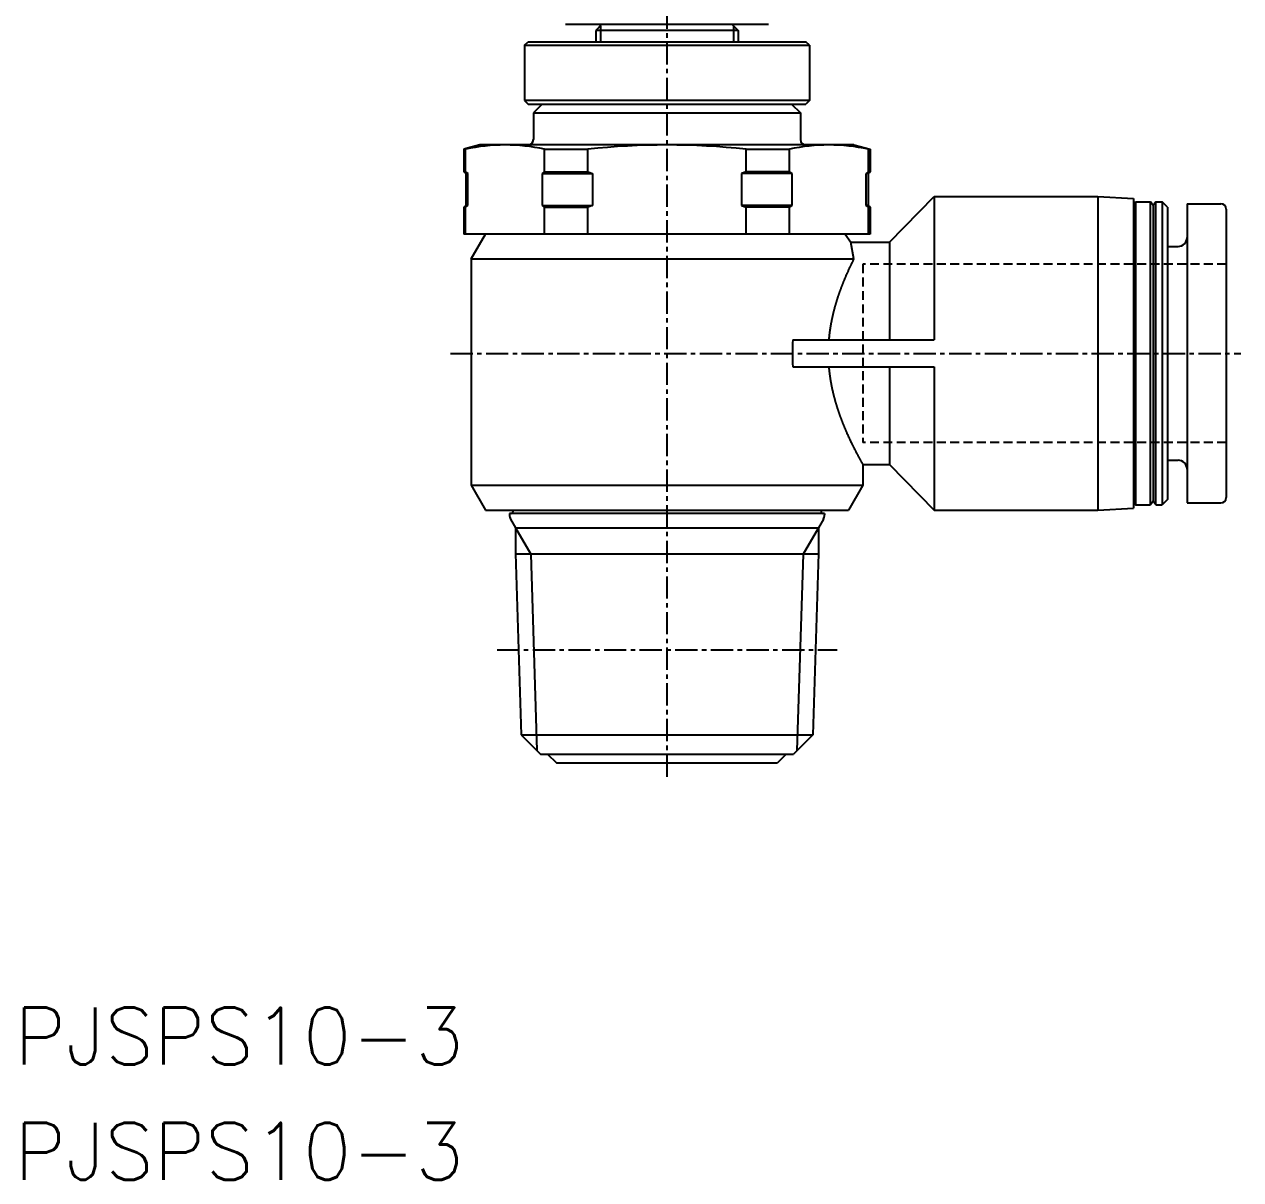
# Model space of a CAD drawing. Extents: x 3 to 108, y -23 to 87.
# Drawn here: x 2.6 to 70.9, y -23.4 to 41.5 of the extents above; entities that cross this region are included whole.
import ezdxf

# ---------------------------------------------------------------- set-up
doc = ezdxf.new("R2010")
doc.units = 0
doc.linetypes.add('CENTER', pattern=[2, 1.25, -0.25, 0.25, -0.25])
doc.linetypes.add('DASHED', pattern=[0.75, 0.5, -0.25])
doc.layers.get('0').update_dxf_attribs({"linetype": 'CONTINUOUS'})
doc.layers.add('CENTER', color=1, linetype='CENTER')
doc.styles.get("Standard").update_dxf_attribs({"font": 'txt.shx'})

msp = doc.modelspace()

# ---------------------------------------------------------------- linework, layer by layer
at = {"color": 7, "linetype": 'CONTINUOUS'}
for p, q in [((33.027, 41.506), (44.427, 41.506)), ((35.077, 41.506), (34.727, 41.156)), ((34.727, 41.156), (34.727, 40.531)), ((42.727, 41.156), (34.727, 41.156)), ((42.377, 41.506), (42.727, 41.156)), ((42.727, 41.156), (42.727, 40.531)), ((30.727, 40.331), (30.927, 40.531)), ((30.727, 40.331), (46.727, 40.331)), ((30.727, 40.331), (30.727, 37.231)), ((30.927, 40.531), (46.527, 40.531)), ((46.727, 40.331), (46.527, 40.531)), ((46.727, 40.331), (46.727, 37.231)), ((30.727, 37.231), (30.927, 37.031)), ((46.727, 37.231), (30.727, 37.231)), ((30.927, 37.031), (46.527, 37.031)), ((31.727, 37.031), (31.227, 36.531)), ((45.727, 37.031), (46.227, 36.531)), ((46.727, 37.231), (46.527, 37.031)), ((31.227, 36.531), (31.227, 35.031)), ((31.227, 36.531), (46.227, 36.531)), ((46.227, 36.531), (46.227, 35.031)), ((28.227, 34.731), (27.327, 34.49)), ((27.327, 34.49), (27.327, 33.231)), ((27.414, 34.49), (27.327, 34.49)), ((27.414, 33.231), (27.414, 34.49)), ((49.227, 34.731), (28.227, 34.731)), ((31.853, 34.49), (34.287, 34.49)), ((31.853, 33.231), (31.853, 34.49)), ((34.287, 33.231), (34.287, 34.49)), ((43.166, 34.49), (45.6, 34.49)), ((43.166, 33.231), (43.166, 34.49)), ((45.6, 33.231), (45.6, 34.49)), ((49.227, 34.731), (50.127, 34.49)), ((50.04, 34.49), (50.127, 34.49)), ((50.04, 33.231), (50.04, 34.49)), ((50.127, 34.49), (50.127, 33.231)), ((27.327, 33.231), (27.427, 33.131)), ((27.327, 33.231), (27.414, 33.231)), ((27.414, 33.231), (27.546, 33.131)), ((27.427, 33.131), (27.427, 31.331)), ((27.427, 33.131), (27.546, 33.131)), ((27.546, 31.331), (27.546, 33.131)), ((31.853, 33.231), (31.722, 33.131)), ((31.722, 33.131), (34.551, 33.131)), ((31.722, 33.131), (31.722, 31.331)), ((31.853, 33.231), (34.287, 33.231)), ((34.287, 33.231), (34.551, 33.131)), ((34.551, 33.131), (34.551, 31.331)), ((43.166, 33.231), (42.903, 33.131)), ((45.732, 33.131), (42.903, 33.131)), ((42.903, 33.131), (42.903, 31.331)), ((45.6, 33.231), (43.166, 33.231)), ((45.6, 33.231), (45.732, 33.131)), ((45.732, 33.131), (45.732, 31.331)), ((50.04, 33.231), (49.908, 33.131)), ((50.027, 33.131), (49.908, 33.131)), ((49.908, 31.331), (49.908, 33.131)), ((50.127, 33.231), (50.027, 33.131)), ((50.027, 33.131), (50.027, 31.331)), ((50.127, 33.231), (50.04, 33.231)), ((51.227, 29.281), (53.727, 31.831)), ((53.727, 31.831), (62.927, 31.831)), ((53.727, 31.831), (53.727, 23.781)), ((62.927, 31.831), (64.927, 31.731)), ((62.927, 31.831), (62.927, 14.231)), ((64.927, 31.731), (64.927, 14.331)), ((64.927, 31.431), (65.027, 31.531)), ((65.027, 31.531), (65.027, 14.531)), ((65.027, 31.531), (65.877, 31.531)), ((65.877, 14.531), (65.877, 31.531)), ((66.027, 31.331), (65.877, 31.531)), ((66.177, 31.531), (66.027, 31.331)), ((66.177, 14.531), (66.177, 31.531)), ((66.177, 31.531), (66.527, 31.531)), ((66.527, 31.531), (66.527, 14.531)), ((66.827, 31.231), (66.527, 31.531)), ((67.927, 31.431), (69.827, 31.431)), ((67.927, 31.431), (67.927, 14.631)), ((27.427, 31.331), (27.327, 31.231)), ((27.327, 31.231), (27.327, 29.731)), ((27.327, 31.231), (27.414, 31.231)), ((27.414, 31.231), (27.546, 31.331)), ((27.414, 29.731), (27.414, 31.231)), ((27.427, 31.331), (27.546, 31.331)), ((31.722, 31.331), (34.551, 31.331)), ((31.722, 31.331), (31.853, 31.231)), ((31.853, 31.231), (34.287, 31.231)), ((31.853, 29.731), (31.853, 31.231)), ((34.551, 31.331), (34.287, 31.231)), ((34.287, 29.731), (34.287, 31.231)), ((45.732, 31.331), (42.903, 31.331)), ((42.903, 31.331), (43.166, 31.231)), ((45.6, 31.231), (43.166, 31.231)), ((43.166, 29.731), (43.166, 31.231)), ((45.732, 31.331), (45.6, 31.231)), ((45.6, 29.731), (45.6, 31.231)), ((50.027, 31.331), (49.908, 31.331)), ((50.04, 31.231), (49.908, 31.331)), ((50.027, 31.331), (50.127, 31.231)), ((50.127, 31.231), (50.04, 31.231)), ((50.04, 29.731), (50.04, 31.231)), ((50.127, 31.231), (50.127, 29.731)), ((66.027, 31.331), (66.027, 14.731)), ((66.827, 31.231), (66.827, 14.831)), ((70.127, 31.131), (70.127, 14.931)), ((50.127, 29.731), (27.327, 29.731)), ((27.727, 28.331), (28.535, 29.731)), ((48.727, 29.731), (49.048, 29.281)), ((49.048, 29.281), (51.227, 29.281)), ((49.216, 28.331), (49.048, 29.281)), ((51.227, 29.281), (51.227, 23.781)), ((66.827, 29.031), (67.427, 29.031)), ((27.727, 28.331), (27.727, 15.631)), ((27.727, 28.331), (49.216, 28.331)), ((45.789, 23.781), (53.727, 23.781)), ((45.789, 22.281), (53.727, 22.281)), ((51.227, 22.281), (51.227, 16.781)), ((53.727, 22.281), (53.727, 14.231)), ((49.727, 16.781), (49.727, 15.631)), ((49.727, 16.781), (51.227, 16.781)), ((51.227, 16.781), (53.727, 14.231)), ((66.827, 17.031), (67.427, 17.031)), ((27.727, 15.631), (28.535, 14.231)), ((27.727, 15.631), (49.727, 15.631)), ((49.727, 15.631), (48.919, 14.231)), ((64.927, 14.631), (65.027, 14.531)), ((65.027, 14.531), (65.877, 14.531)), ((66.027, 14.731), (65.877, 14.531)), ((66.177, 14.531), (66.027, 14.731)), ((66.177, 14.531), (66.527, 14.531)), ((66.827, 14.831), (66.527, 14.531)), ((67.927, 14.631), (69.827, 14.631)), ((28.535, 14.231), (48.919, 14.231)), ((47.577, 14.031), (29.877, 14.031)), ((29.877, 14.031), (29.877, 13.966)), ((29.945, 13.714), (30.227, 13.231)), ((30.077, 14.231), (30.077, 14.131)), ((47.509, 13.714), (47.227, 13.231)), ((47.377, 14.231), (47.377, 14.131)), ((47.577, 14.031), (47.577, 13.966)), ((53.727, 14.231), (62.927, 14.231)), ((62.927, 14.231), (64.927, 14.331)), ((30.227, 13.231), (30.227, 11.789)), ((30.227, 13.231), (47.227, 13.231)), ((47.227, 13.231), (47.227, 11.789)), ((30.227, 11.789), (30.545, 1.613)), ((47.226, 11.746), (30.228, 11.746)), ((47.227, 11.789), (46.909, 1.613)), ((30.545, 1.613), (31.627, 0.531)), ((30.545, 1.613), (46.909, 1.613)), ((46.909, 1.613), (45.827, 0.531)), ((31.627, 0.531), (45.827, 0.531)), ((32.027, 0.531), (32.527, 0.031)), ((32.527, 0.031), (44.927, 0.031)), ((45.427, 0.531), (44.927, 0.031))]:
    msp.add_line(p, q, dxfattribs=at)
at = {"color": 3, "linetype": 'CONTINUOUS'}
for p, q in [((34.997, 41.406), (34.997, 40.531)), ((42.457, 41.406), (42.457, 40.531)), ((30.227, 13.231), (31.084, 11.746)), ((47.227, 13.231), (46.37, 11.746)), ((31.084, 11.746), (31.428, 0.73)), ((46.37, 11.746), (46.025, 0.73))]:
    msp.add_line(p, q, dxfattribs=at)
at = {"color": 3, "linetype": 'DASHED'}
for p, q in [((70.127, 28.031), (49.727, 28.031)), ((49.727, 28.031), (49.727, 18.031)), ((70.127, 18.031), (49.727, 18.031))]:
    msp.add_line(p, q, dxfattribs=at)
at = {"color": 7}
for points in [[(49.216, 28.331, 0), (49.207, 28.312, 0), (49.197, 28.293, 0), (49.187, 28.274, 0), (49.178, 28.254, 0), (49.168, 28.235, 0), (49.158, 28.216, 0), (49.149, 28.197, 0), (49.139, 28.177, 0), (49.13, 28.158, 0), (49.12, 28.139, 0), (49.111, 28.12, 0), (49.102, 28.1, 0), (49.092, 28.081, 0), (49.083, 28.062, 0), (49.073, 28.043, 0), (49.064, 28.023, 0), (49.055, 28.004, 0), (49.045, 27.984, 0), (49.036, 27.965, 0), (49.027, 27.946, 0), (49.018, 27.926, 0), (49.008, 27.907, 0), (48.999, 27.887, 0), (48.99, 27.868, 0), (48.981, 27.849, 0), (48.972, 27.829, 0), (48.963, 27.81, 0), (48.954, 27.79, 0), (48.945, 27.771, 0), (48.935, 27.751, 0), (48.926, 27.732, 0), (48.917, 27.712, 0), (48.909, 27.693, 0), (48.9, 27.673, 0), (48.891, 27.654, 0), (48.882, 27.634, 0), (48.873, 27.615, 0), (48.864, 27.595, 0), (48.855, 27.575, 0), (48.847, 27.556, 0), (48.838, 27.536, 0), (48.829, 27.517, 0), (48.82, 27.497, 0), (48.812, 27.477, 0), (48.803, 27.458, 0), (48.794, 27.438, 0), (48.786, 27.418, 0), (48.777, 27.399, 0), (48.769, 27.379, 0), (48.76, 27.359, 0), (48.752, 27.34, 0), (48.743, 27.32, 0), (48.735, 27.3, 0), (48.726, 27.28, 0), (48.718, 27.261, 0), (48.71, 27.241, 0), (48.701, 27.221, 0), (48.693, 27.201, 0), (48.685, 27.181, 0), (48.676, 27.161, 0), (48.668, 27.142, 0), (48.66, 27.122, 0), (48.652, 27.102, 0), (48.644, 27.082, 0), (48.636, 27.062, 0), (48.628, 27.042, 0), (48.62, 27.022, 0), (48.611, 27.002, 0), (48.604, 26.982, 0), (48.596, 26.962, 0), (48.588, 26.942, 0), (48.58, 26.922, 0), (48.572, 26.902, 0), (48.564, 26.883, 0), (48.556, 26.863, 0), (48.548, 26.842, 0), (48.541, 26.822, 0), (48.533, 26.802, 0), (48.525, 26.782, 0), (48.518, 26.762, 0), (48.51, 26.742, 0), (48.502, 26.722, 0), (48.495, 26.702, 0), (48.487, 26.682, 0), (48.48, 26.662, 0), (48.472, 26.641, 0), (48.465, 26.621, 0), (48.457, 26.601, 0), (48.45, 26.581, 0), (48.443, 26.561, 0), (48.435, 26.541, 0), (48.428, 26.52, 0), (48.421, 26.5, 0), (48.413, 26.48, 0), (48.406, 26.459, 0), (48.399, 26.439, 0), (48.392, 26.419, 0), (48.385, 26.399, 0), (48.378, 26.378, 0), (48.371, 26.358, 0), (48.364, 26.338, 0), (48.357, 26.317, 0), (48.35, 26.297, 0), (48.343, 26.276, 0), (48.336, 26.256, 0), (48.329, 26.236, 0), (48.322, 26.215, 0), (48.316, 26.195, 0), (48.309, 26.174, 0), (48.302, 26.154, 0), (48.296, 26.134, 0), (48.289, 26.113, 0), (48.282, 26.093, 0), (48.276, 26.072, 0), (48.27, 26.052, 0), (48.263, 26.031, 0), (48.257, 26.011, 0), (48.25, 25.99, 0), (48.244, 25.97, 0), (48.237, 25.949, 0), (48.231, 25.928, 0), (48.225, 25.908, 0), (48.219, 25.887, 0), (48.212, 25.867, 0), (48.206, 25.846, 0), (48.2, 25.825, 0), (48.194, 25.805, 0), (48.188, 25.784, 0), (48.182, 25.763, 0), (48.176, 25.743, 0), (48.17, 25.722, 0), (48.164, 25.701, 0), (48.159, 25.681, 0), (48.153, 25.66, 0), (48.147, 25.639, 0), (48.141, 25.619, 0), (48.136, 25.598, 0), (48.13, 25.577, 0), (48.124, 25.556, 0), (48.119, 25.535, 0), (48.113, 25.515, 0), (48.108, 25.494, 0), (48.102, 25.473, 0), (48.097, 25.452, 0), (48.092, 25.431, 0), (48.086, 25.411, 0), (48.081, 25.39, 0), (48.076, 25.369, 0), (48.071, 25.348, 0), (48.065, 25.327, 0), (48.06, 25.306, 0), (48.055, 25.285, 0), (48.05, 25.265, 0), (48.045, 25.244, 0), (48.04, 25.223, 0), (48.035, 25.202, 0), (48.031, 25.181, 0), (48.026, 25.16, 0), (48.021, 25.139, 0), (48.016, 25.118, 0), (48.011, 25.097, 0), (48.007, 25.076, 0), (48.002, 25.055, 0), (47.998, 25.034, 0), (47.993, 25.013, 0), (47.989, 24.992, 0), (47.984, 24.971, 0), (47.98, 24.95, 0), (47.975, 24.929, 0), (47.971, 24.908, 0), (47.967, 24.887, 0), (47.963, 24.866, 0), (47.959, 24.845, 0), (47.955, 24.823, 0), (47.95, 24.802, 0), (47.946, 24.781, 0), (47.942, 24.76, 0), (47.938, 24.739, 0), (47.935, 24.718, 0), (47.931, 24.697, 0), (47.927, 24.676, 0), (47.923, 24.654, 0), (47.919, 24.633, 0), (47.916, 24.612, 0), (47.912, 24.591, 0), (47.909, 24.57, 0), (47.905, 24.549, 0), (47.902, 24.527, 0), (47.898, 24.506, 0), (47.895, 24.485, 0), (47.892, 24.464, 0), (47.888, 24.442, 0), (47.885, 24.421, 0), (47.882, 24.4, 0), (47.879, 24.379, 0), (47.876, 24.357, 0), (47.873, 24.336, 0), (47.87, 24.315, 0), (47.867, 24.294, 0), (47.864, 24.272, 0), (47.861, 24.251, 0), (47.858, 24.23, 0), (47.855, 24.208, 0), (47.852, 24.187, 0), (47.85, 24.166, 0), (47.847, 24.144, 0), (47.845, 24.123, 0), (47.842, 24.102, 0), (47.84, 24.08, 0), (47.837, 24.059, 0), (47.835, 24.038, 0), (47.833, 24.016, 0), (47.83, 23.995, 0), (47.828, 23.974, 0), (47.826, 23.952, 0), (47.824, 23.931, 0), (47.822, 23.91, 0), (47.819, 23.888, 0), (47.818, 23.867, 0), (47.816, 23.845, 0), (47.814, 23.824, 0), (47.812, 23.803, 0), (47.81, 23.781, 0)], [(47.81, 22.281, 0), (47.812, 22.263, 0), (47.813, 22.244, 0), (47.815, 22.226, 0), (47.816, 22.208, 0), (47.818, 22.19, 0), (47.82, 22.171, 0), (47.822, 22.153, 0), (47.823, 22.135, 0), (47.825, 22.116, 0), (47.827, 22.098, 0), (47.829, 22.08, 0), (47.831, 22.061, 0), (47.833, 22.043, 0), (47.835, 22.025, 0), (47.837, 22.007, 0), (47.839, 21.988, 0), (47.841, 21.97, 0), (47.843, 21.952, 0), (47.845, 21.933, 0), (47.848, 21.915, 0), (47.85, 21.897, 0), (47.852, 21.879, 0), (47.854, 21.86, 0), (47.857, 21.842, 0), (47.859, 21.824, 0), (47.862, 21.806, 0), (47.864, 21.787, 0), (47.867, 21.769, 0), (47.869, 21.751, 0), (47.872, 21.733, 0), (47.874, 21.715, 0), (47.877, 21.696, 0), (47.88, 21.678, 0), (47.882, 21.66, 0), (47.885, 21.642, 0), (47.888, 21.623, 0), (47.891, 21.605, 0), (47.893, 21.587, 0), (47.896, 21.569, 0), (47.899, 21.551, 0), (47.902, 21.533, 0), (47.905, 21.514, 0), (47.908, 21.496, 0), (47.911, 21.478, 0), (47.914, 21.46, 0), (47.917, 21.442, 0), (47.92, 21.424, 0), (47.924, 21.406, 0), (47.927, 21.387, 0), (47.93, 21.369, 0), (47.933, 21.351, 0), (47.937, 21.333, 0), (47.94, 21.315, 0), (47.943, 21.297, 0), (47.947, 21.279, 0), (47.95, 21.261, 0), (47.954, 21.243, 0), (47.957, 21.225, 0), (47.961, 21.206, 0), (47.964, 21.189, 0), (47.968, 21.17, 0), (47.972, 21.152, 0), (47.975, 21.134, 0), (47.979, 21.116, 0), (47.983, 21.098, 0), (47.987, 21.08, 0), (47.99, 21.062, 0), (47.994, 21.044, 0), (47.998, 21.026, 0), (48.002, 21.008, 0), (48.006, 20.99, 0), (48.01, 20.972, 0), (48.014, 20.954, 0), (48.018, 20.936, 0), (48.022, 20.918, 0), (48.026, 20.901, 0), (48.03, 20.883, 0), (48.034, 20.865, 0), (48.039, 20.847, 0), (48.043, 20.829, 0), (48.047, 20.811, 0), (48.051, 20.793, 0), (48.056, 20.775, 0), (48.06, 20.757, 0), (48.064, 20.739, 0), (48.069, 20.721, 0), (48.073, 20.703, 0), (48.078, 20.686, 0), (48.082, 20.668, 0), (48.087, 20.65, 0), (48.091, 20.632, 0), (48.096, 20.614, 0), (48.1, 20.596, 0), (48.105, 20.579, 0), (48.11, 20.561, 0), (48.115, 20.543, 0), (48.119, 20.525, 0), (48.124, 20.507, 0), (48.129, 20.49, 0), (48.134, 20.472, 0), (48.139, 20.454, 0), (48.143, 20.436, 0), (48.148, 20.419, 0), (48.153, 20.401, 0), (48.158, 20.383, 0), (48.163, 20.365, 0), (48.168, 20.348, 0), (48.173, 20.33, 0), (48.178, 20.312, 0), (48.184, 20.294, 0), (48.189, 20.277, 0), (48.194, 20.259, 0), (48.199, 20.241, 0), (48.204, 20.224, 0), (48.209, 20.206, 0), (48.215, 20.189, 0), (48.22, 20.171, 0), (48.225, 20.153, 0), (48.231, 20.136, 0), (48.236, 20.118, 0), (48.242, 20.1, 0), (48.247, 20.083, 0), (48.252, 20.065, 0), (48.258, 20.048, 0), (48.263, 20.03, 0), (48.269, 20.012, 0), (48.275, 19.995, 0), (48.28, 19.977, 0), (48.286, 19.96, 0), (48.291, 19.942, 0), (48.297, 19.925, 0), (48.303, 19.907, 0), (48.309, 19.89, 0), (48.314, 19.872, 0), (48.32, 19.855, 0), (48.326, 19.837, 0), (48.332, 19.82, 0), (48.337, 19.802, 0), (48.343, 19.785, 0), (48.349, 19.767, 0), (48.355, 19.75, 0), (48.361, 19.732, 0), (48.367, 19.715, 0), (48.373, 19.698, 0), (48.379, 19.68, 0), (48.385, 19.663, 0), (48.391, 19.645, 0), (48.397, 19.628, 0), (48.404, 19.611, 0), (48.41, 19.593, 0), (48.416, 19.576, 0), (48.422, 19.558, 0), (48.428, 19.541, 0), (48.434, 19.524, 0), (48.441, 19.507, 0), (48.447, 19.489, 0), (48.453, 19.472, 0), (48.46, 19.455, 0), (48.466, 19.437, 0), (48.472, 19.42, 0), (48.479, 19.403, 0), (48.485, 19.386, 0), (48.492, 19.368, 0), (48.498, 19.351, 0), (48.505, 19.334, 0), (48.511, 19.317, 0), (48.518, 19.299, 0), (48.524, 19.282, 0), (48.531, 19.265, 0), (48.538, 19.248, 0), (48.544, 19.231, 0), (48.551, 19.213, 0), (48.558, 19.196, 0), (48.564, 19.179, 0), (48.571, 19.162, 0), (48.578, 19.145, 0), (48.584, 19.128, 0), (48.591, 19.111, 0), (48.598, 19.094, 0), (48.605, 19.076, 0), (48.612, 19.059, 0), (48.619, 19.042, 0), (48.626, 19.025, 0), (48.632, 19.008, 0), (48.639, 18.991, 0), (48.646, 18.974, 0), (48.653, 18.957, 0), (48.66, 18.94, 0), (48.667, 18.923, 0), (48.674, 18.906, 0), (48.681, 18.889, 0), (48.688, 18.872, 0), (48.696, 18.855, 0), (48.703, 18.838, 0), (48.71, 18.821, 0), (48.717, 18.804, 0), (48.724, 18.787, 0), (48.731, 18.77, 0), (48.739, 18.753, 0), (48.746, 18.737, 0), (48.753, 18.72, 0), (48.76, 18.703, 0), (48.768, 18.686, 0), (48.775, 18.669, 0), (48.782, 18.652, 0), (48.79, 18.635, 0), (48.797, 18.619, 0), (48.804, 18.602, 0), (48.812, 18.585, 0), (48.819, 18.568, 0), (48.827, 18.551, 0), (48.834, 18.534, 0), (48.842, 18.518, 0), (48.849, 18.501, 0), (48.857, 18.484, 0), (48.864, 18.467, 0), (48.872, 18.451, 0), (48.879, 18.434, 0), (48.887, 18.417, 0), (48.895, 18.4, 0), (48.902, 18.384, 0), (48.91, 18.367, 0), (48.918, 18.35, 0), (48.925, 18.333, 0), (48.933, 18.317, 0), (48.941, 18.3, 0), (48.948, 18.283, 0), (48.956, 18.267, 0), (48.964, 18.25, 0), (48.972, 18.233, 0), (48.98, 18.217, 0), (48.987, 18.2, 0), (48.995, 18.183, 0), (49.003, 18.167, 0), (49.011, 18.15, 0), (49.019, 18.133, 0), (49.027, 18.117, 0), (49.035, 18.1, 0), (49.043, 18.084, 0), (49.051, 18.067, 0), (49.059, 18.05, 0), (49.067, 18.034, 0), (49.075, 18.017, 0), (49.083, 18.001, 0), (49.091, 17.984, 0), (49.099, 17.968, 0), (49.107, 17.951, 0), (49.115, 17.935, 0), (49.123, 17.918, 0), (49.131, 17.902, 0), (49.139, 17.885, 0), (49.147, 17.869, 0), (49.156, 17.852, 0), (49.164, 17.836, 0), (49.172, 17.819, 0), (49.18, 17.803, 0), (49.188, 17.786, 0), (49.197, 17.77, 0), (49.205, 17.753, 0), (49.213, 17.737, 0), (49.222, 17.721, 0), (49.23, 17.704, 0), (49.238, 17.688, 0), (49.247, 17.672, 0), (49.255, 17.655, 0), (49.263, 17.639, 0), (49.272, 17.622, 0), (49.28, 17.606, 0), (49.288, 17.59, 0), (49.297, 17.573, 0), (49.305, 17.557, 0), (49.314, 17.541, 0), (49.322, 17.524, 0), (49.331, 17.508, 0), (49.339, 17.492, 0), (49.348, 17.475, 0), (49.356, 17.459, 0), (49.365, 17.443, 0), (49.373, 17.427, 0), (49.382, 17.41, 0), (49.391, 17.394, 0), (49.399, 17.378, 0), (49.408, 17.361, 0), (49.416, 17.345, 0), (49.425, 17.329, 0), (49.434, 17.313, 0), (49.443, 17.297, 0), (49.451, 17.28, 0), (49.46, 17.264, 0), (49.468, 17.248, 0), (49.477, 17.232, 0), (49.486, 17.215, 0), (49.495, 17.199, 0), (49.504, 17.183, 0), (49.512, 17.167, 0), (49.521, 17.151, 0), (49.53, 17.135, 0), (49.539, 17.119, 0), (49.548, 17.102, 0), (49.556, 17.086, 0), (49.565, 17.07, 0), (49.574, 17.054, 0), (49.583, 17.038, 0), (49.592, 17.022, 0), (49.601, 17.006, 0), (49.61, 16.99, 0), (49.619, 16.974, 0), (49.628, 16.957, 0), (49.637, 16.941, 0), (49.646, 16.925, 0), (49.654, 16.909, 0), (49.663, 16.893, 0), (49.672, 16.877, 0), (49.682, 16.861, 0), (49.691, 16.845, 0), (49.7, 16.829, 0), (49.709, 16.813, 0), (49.718, 16.797, 0), (49.727, 16.781, 0)]]:
    msp.add_polyline3d(points, dxfattribs=at)
at = {"color": 7, "linetype": 'CONTINUOUS'}
for centre, radius, start, end in [((30.927, 35.031), 0.3, 270, 0), ((46.527, 35.031), 0.3, 180, 270), ((29.634, 24.394), 10.337, 77.59964, 102.40036), ((38.727, -6.255), 40.987, 83.78161, 96.21839), ((47.82, 24.394), 10.337, 77.59964, 102.40036), ((69.827, 31.131), 0.3, 0, 90), ((67.427, 29.531), 0.5, 270, 0), ((60.994, 23.031), 15.223, 177.17612, 182.82388), ((67.427, 16.531), 0.5, 0, 90), ((69.827, 14.931), 0.3, 270, 0), ((30.377, 13.966), 0.5, 180, 210.25644), ((29.977, 14.131), 0.1, 270, 0), ((47.477, 14.131), 0.1, 180, 270), ((47.077, 13.966), 0.5, 329.74356, 0)]:
    msp.add_arc(centre, radius, start, end, dxfattribs=at)
at = {"layer": 'CENTER', "color": 1, "linetype": 'CENTER'}
for p, q in [((38.727, 54.506), (38.727, -0.887)), ((26.567, 23.031), (70.939, 23.031)), ((29.191, 6.381), (48.291, 6.381))]:
    msp.add_line(p, q, dxfattribs=at)

# ---------------------------------------------------------------- texts
at = {"color": 7, "linetype": 'CONTINUOUS'}
for p in [(2.093, -16.904), (2.093, -23.37)]:
    msp.add_text('PJSPS10-3', height=3.2, dxfattribs=at).set_placement(p)

doc.saveas('drawing.dxf')
